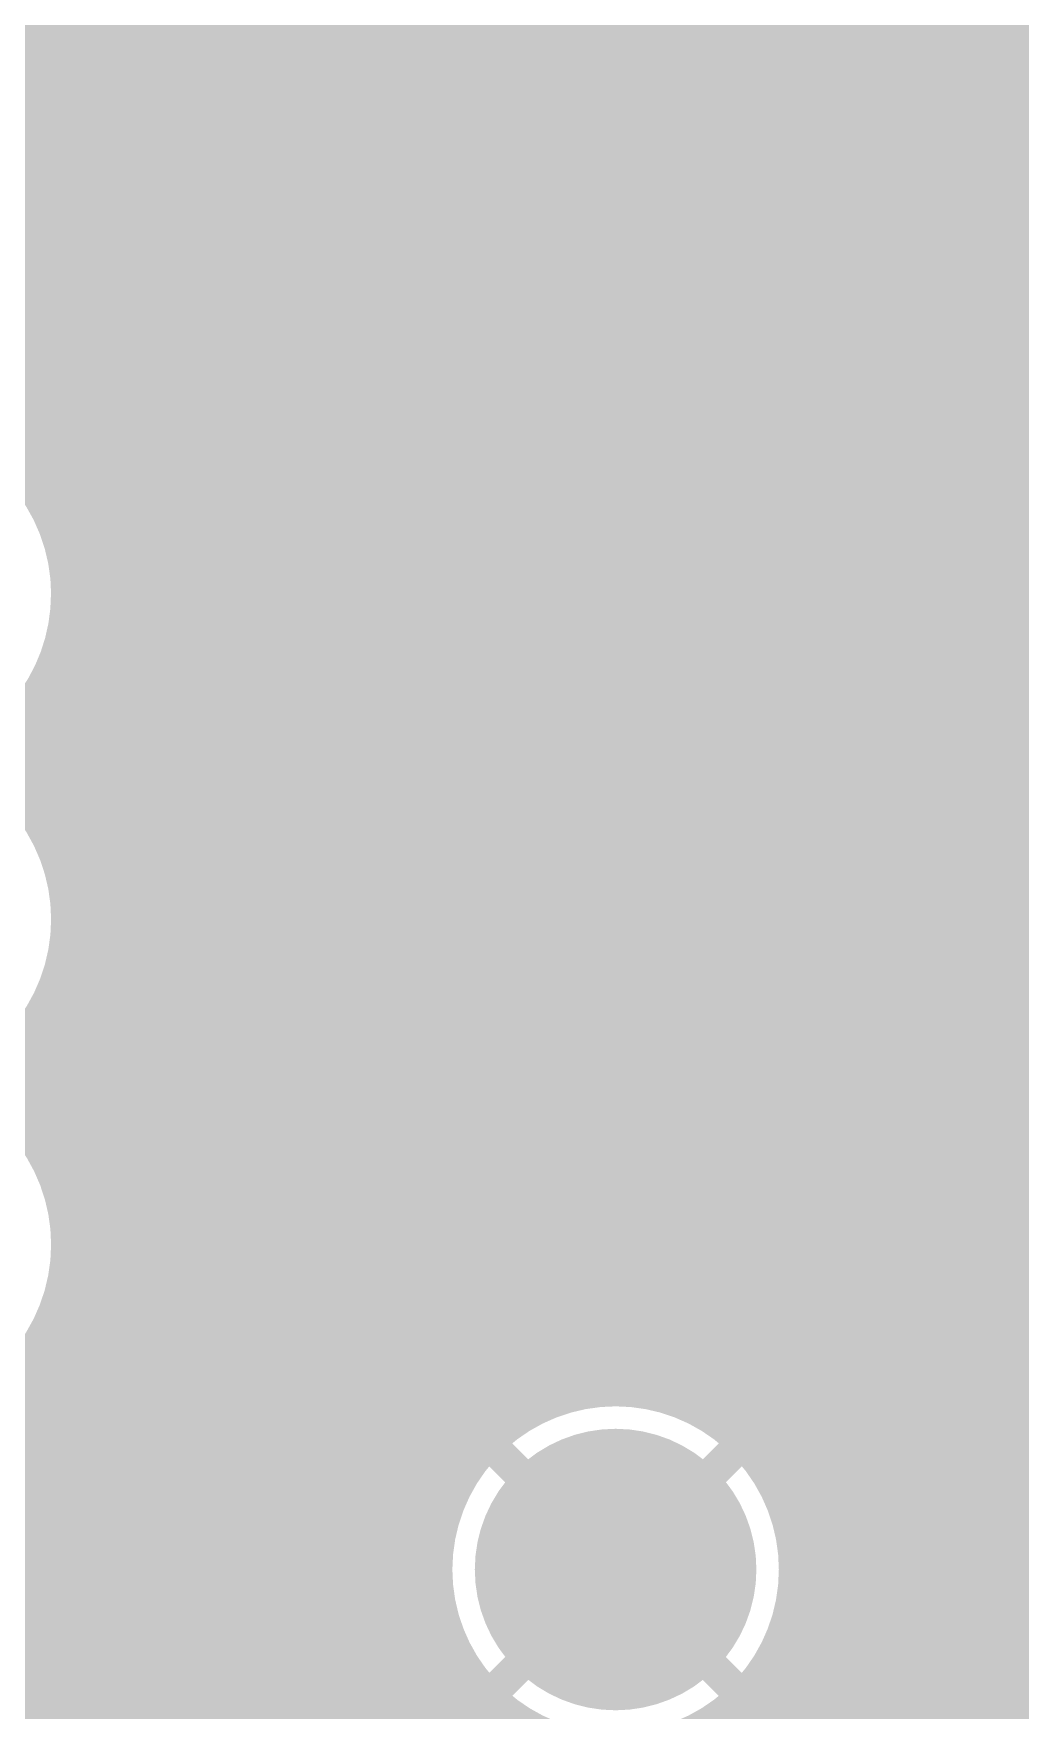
# Model space of a CAD drawing. Extents: x -11 to 221, y -93 to 178.
# Drawn here: x 67.21 to 74.92, y 18.58 to 31.69 of the extents above; entities that cross this region are included whole.
import ezdxf

# ---------------------------------------------------------------- set-up
doc = ezdxf.new("R2010")
doc.units = 0
doc.header["$MEASUREMENT"] = 0
doc.layers.get('0').update_dxf_attribs({"linetype": 'CONTINUOUS'})
for name, color, linetype in [('26-349-0_BOT', 7, 'CONTINUOUS'), ('26-349-0_DRD', 7, 'CONTINUOUS'), ('26-349-0_DRL', 2, 'CONTINUOUS'), ('26-349-0_IN1', 3, 'CONTINUOUS'), ('26-349-0_IN2', 5, 'CONTINUOUS'), ('26-349-0_SMB', 10, 'CONTINUOUS'), ('26-349-0_SMT', 14, 'CONTINUOUS'), ('26-349-0_SPT', 9, 'CONTINUOUS'), ('26-349-0_SST', 12, 'CONTINUOUS'), ('26-349-0_TOP', 11, 'CONTINUOUS'), ('THRUHOLE_TAP', 15, 'CONTINUOUS')]:
    doc.layers.add(name, color=color, linetype=linetype)

# ---------------------------------------------------------------- blocks, each defined once
blk = doc.blocks.new('ROUND_50')
at = {"const_width": 1.09982}
blk.add_lwpolyline([(-0.54991, 0, 1), (0.54991, 0, 1)], format="xyb", close=True, dxfattribs=at)
blk = doc.blocks.new('ROUND_78')
at = {"const_width": 0.29972}
blk.add_lwpolyline([(-0.14986, 0, 1), (0.14986, 0, 1)], format="xyb", close=True, dxfattribs=at)
blk = doc.blocks.new('ROUND_96')
at = {"const_width": 0.50038}
blk.add_lwpolyline([(-0.25019, 0, 1), (0.25019, 0, 1)], format="xyb", close=True, dxfattribs=at)
blk = doc.blocks.new('ROUND_102')
at = {"const_width": 0.10033}
blk.add_lwpolyline([(-0.050164, 0, 1), (0.050164, 0, 1)], format="xyb", close=True, dxfattribs=at)
blk = doc.blocks.new('RECTANGLE_14')
blk.add_solid([(1.12522, 1.14935), (1.12522, -1.14935), (-1.12522, 1.14935), (-1.12522, -1.14935)])
blk = doc.blocks.new('ROUND_88')
at = {"const_width": 0.10033}
blk.add_lwpolyline([(-0.050164, 0, 1), (0.050164, 0, 1)], format="xyb", close=True, dxfattribs=at)
blk = doc.blocks.new('ROUND_90')
at = {"const_width": 0.50038}
blk.add_lwpolyline([(-0.25019, 0, 1), (0.25019, 0, 1)], format="xyb", close=True, dxfattribs=at)

msp = doc.modelspace()

# ---------------------------------------------------------------- linework, layer by layer
at = {"layer": '26-349-0_BOT', "const_width": 0.381}
msp.add_lwpolyline([(81.407, 29.21), (80.8101, 29.21), (62.23, 29.21), (60.706, 30.734), (60.706, 65.151), (59.436, 66.421), (59.436, 104.648), (58.674, 105.41), (58.42, 105.41)], dxfattribs=at)
at = {"layer": '26-349-0_DRD', "const_width": 0.254}
for points in [[(70.485, 26.289), (70.485, 23.749)], [(73.025, 26.289), (70.485, 26.289)], [(73.025, 26.289), (70.485, 23.749)], [(73.025, 23.749), (70.485, 26.289)], [(70.485, 26.289), (70.485, 23.749)], [(73.025, 26.289), (70.485, 26.289)], [(73.025, 26.289), (70.485, 23.749)], [(73.025, 23.749), (70.485, 26.289)], [(70.485, 26.289), (70.485, 23.749)], [(73.025, 26.289), (70.485, 26.289)], [(73.025, 26.289), (70.485, 23.749)], [(73.025, 23.749), (70.485, 26.289)], [(73.025, 23.749), (73.025, 26.289)], [(73.025, 23.749), (73.025, 26.289)], [(73.025, 23.749), (73.025, 26.289)], [(70.485, 23.749), (73.025, 23.749)], [(70.485, 23.749), (73.025, 23.749)], [(70.485, 23.749), (73.025, 23.749)], [(71.755, 20.32), (71.12, 19.685)], [(72.39, 19.685), (71.755, 20.32)], [(71.12, 19.685), (71.755, 19.05)], [(71.755, 19.05), (72.39, 19.685)]]:
    msp.add_lwpolyline(points, dxfattribs=at)
at = {"layer": '26-349-0_IN1', "const_width": 0.254}
for points in [[(67.6148, 44.831), (67.6148, 26.289)], [(67.8434, 44.831), (67.8434, 26.289)], [(68.072, 44.831), (68.072, 26.289)], [(68.3006, 44.831), (68.3006, 26.289)], [(68.5292, 44.831), (68.5292, 26.289)], [(68.7578, 44.831), (68.7578, 26.289)], [(68.9864, 44.831), (68.9864, 26.289)], [(69.215, 44.831), (69.215, 26.289)], [(69.4436, 44.831), (69.4436, 26.289)], [(69.6722, 44.831), (69.6722, 26.289)], [(69.9008, 44.831), (69.9008, 26.289)], [(70.1294, 44.831), (70.1294, 26.289)], [(70.358, 44.831), (70.358, 26.289)], [(70.5866, 44.831), (70.5866, 26.289)], [(70.8152, 44.831), (70.8152, 26.289)], [(71.0438, 44.831), (71.0438, 26.289)], [(71.2724, 44.831), (71.2724, 26.289)], [(71.501, 44.831), (71.501, 26.289)], [(71.7296, 44.831), (71.7296, 26.289)], [(71.9582, 44.831), (71.9582, 26.289)], [(72.1868, 44.831), (72.1868, 26.289)], [(72.4154, 44.831), (72.4154, 26.289)], [(72.644, 44.831), (72.644, 26.289)], [(72.8726, 44.831), (72.8726, 26.289)], [(73.1012, 44.831), (73.1012, 26.289)], [(73.3298, 44.831), (73.3298, 26.289)], [(73.5584, 44.831), (73.5584, 26.289)], [(73.787, 44.831), (73.787, 26.289)], [(74.0156, 44.831), (74.0156, 26.289)], [(74.2442, 34.925), (74.2442, 26.289)], [(67.3862, 32.28848), (67.3862, 27.79268)], [(67.1576, 31.97352), (67.1576, 28.19908)], [(74.295, 31.877), (74.295, 26.289)], [(74.295, 31.7754), (66.93154, 31.7754)], [(74.295, 31.5468), (66.4591, 31.5468)], [(74.295, 31.3182), (61.214, 31.3182)], [(74.295, 31.0896), (61.214, 31.0896)], [(74.295, 30.861), (61.214, 30.861)], [(74.295, 30.6324), (61.214, 30.6324)], [(74.295, 30.4038), (61.214, 30.4038)], [(74.295, 30.1752), (61.214, 30.1752)], [(74.295, 29.9466), (61.214, 29.9466)], [(74.295, 29.718), (61.214, 29.718)], [(74.295, 29.4894), (61.214, 29.4894)], [(74.295, 29.2608), (61.214, 29.2608)], [(74.295, 29.0322), (61.214, 29.0322)], [(74.295, 28.8036), (61.214, 28.8036)], [(74.295, 28.575), (66.7004, 28.575)], [(74.295, 28.3464), (67.02298, 28.3464)], [(74.295, 28.1178), (67.21856, 28.1178)], [(74.295, 27.8892), (67.34556, 27.8892)], [(74.295, 27.6606), (67.42684, 27.6606)], [(74.295, 27.432), (67.46494, 27.432)], [(74.295, 27.2034), (67.46748, 27.2034)], [(74.295, 26.9748), (67.43192, 26.9748)], [(74.295, 26.7462), (67.35826, 26.7462)], [(67.3862, 26.81732), (67.3862, 26.289)], [(74.295, 26.5176), (67.23634, 26.5176)], [(67.1576, 26.41092), (67.1576, 26.289)], [(74.295, 26.289), (67.04838, 26.289)], [(75.057, 23.876), (67.16268, 23.876)], [(67.2338, 23.876), (67.2338, 23.01494)], [(67.4624, 23.876), (67.4624, 22.38756)], [(67.691, 23.876), (67.691, 5.461)], [(67.9196, 23.876), (67.9196, 5.461)], [(68.1482, 23.876), (68.1482, 5.461)], [(68.3768, 23.876), (68.3768, 5.461)], [(68.6054, 23.876), (68.6054, 5.461)], [(68.834, 23.876), (68.834, 5.461)], [(69.0626, 23.876), (69.0626, 5.461)], [(69.2912, 23.876), (69.2912, 5.461)], [(69.5198, 23.876), (69.5198, 5.461)], [(69.7484, 23.876), (69.7484, 5.461)], [(69.977, 23.876), (69.977, 5.461)], [(70.2056, 23.876), (70.2056, 5.461)], [(70.4342, 23.876), (70.4342, 20.4597)], [(70.6628, 23.876), (70.6628, 20.75942)], [(70.8914, 23.876), (70.8914, 20.94992)], [(71.12, 23.876), (71.12, 21.07946)], [(71.3486, 23.876), (71.3486, 21.16074)], [(71.5772, 23.876), (71.5772, 21.20646)], [(71.8058, 23.876), (71.8058, 21.21662)], [(72.0344, 23.876), (72.0344, 21.19122)], [(72.263, 23.876), (72.263, 21.13026)], [(72.4916, 23.876), (72.4916, 21.02866)], [(72.7202, 23.876), (72.7202, 20.87372)], [(72.9488, 23.876), (72.9488, 20.64512)], [(73.1774, 23.876), (73.1774, 20.25142)], [(73.406, 23.876), (73.406, 5.461)], [(73.6346, 23.876), (73.6346, 5.461)], [(73.8632, 23.876), (73.8632, 5.461)], [(74.0918, 23.876), (74.0918, 5.461)], [(74.3204, 23.876), (74.3204, 5.461)], [(74.549, 23.876), (74.549, 5.461)], [(74.7776, 23.876), (74.7776, 5.461)], [(75.0062, 23.876), (75.0062, 5.461)], [(97.79, 23.749), (67.04838, 23.749)], [(97.79, 23.5204), (66.74612, 23.5204)], [(80.33766, 23.2918), (66.99504, 23.2918)], [(80.15732, 23.0632), (67.20078, 23.0632)], [(80.08366, 22.8346), (67.3354, 22.8346)], [(80.08874, 22.606), (67.41922, 22.606)], [(80.17002, 22.3774), (67.4624, 22.3774)], [(80.36814, 22.1488), (67.47002, 22.1488)], [(67.4624, 22.06244), (67.4624, 5.461)], [(97.79, 21.9202), (67.43954, 21.9202)], [(97.79, 21.6916), (67.36842, 21.6916)], [(67.2338, 21.43506), (67.2338, 5.461)], [(97.79, 21.463), (67.25158, 21.463)], [(97.79, 21.2344), (67.07378, 21.2344)], [(70.9803, 21.0058), (66.7893, 21.0058)], [(77.9653, 21.0058), (72.5297, 21.0058)], [(70.68058, 20.7772), (50.8, 20.7772)], [(77.66558, 20.7772), (72.82942, 20.7772)], [(70.49008, 20.5486), (50.8, 20.5486)], [(77.47508, 20.5486), (73.01992, 20.5486)], [(70.36054, 20.32), (50.8, 20.32)], [(77.34554, 20.32), (73.14946, 20.32)], [(70.27672, 20.0914), (50.8, 20.0914)], [(77.26172, 20.0914), (73.23074, 20.0914)], [(70.23354, 19.8628), (50.8, 19.8628)], [(77.21854, 19.8628), (73.27646, 19.8628)], [(70.22338, 19.6342), (50.8, 19.6342)], [(77.20838, 19.6342), (73.28662, 19.6342)], [(70.24878, 19.4056), (50.8, 19.4056)], [(77.23378, 19.4056), (73.26122, 19.4056)], [(70.30974, 19.177), (50.8, 19.177)], [(77.29474, 19.177), (73.20026, 19.177)], [(73.1774, 19.11604), (73.1774, 5.461)], [(70.41134, 18.9484), (50.8, 18.9484)], [(70.4342, 18.9103), (70.4342, 5.461)], [(77.39634, 18.9484), (73.09866, 18.9484)], [(70.56628, 18.7198), (50.8, 18.7198)], [(70.6628, 18.61058), (70.6628, 5.461)], [(77.55128, 18.7198), (72.94372, 18.7198)], [(72.9488, 18.72488), (72.9488, 5.461)], [(70.79488, 18.4912), (50.8, 18.4912)], [(77.77988, 18.4912), (72.71512, 18.4912)], [(72.7202, 18.49628), (72.7202, 5.461)]]:
    msp.add_lwpolyline(points, dxfattribs=at)
for points in [[(66.04, 31.48838, 0.4142136), (67.57162, 33.02)], [(67.47256, 27.305, 0.4142136), (66.04, 28.73756)], [(67.04838, 26.289, 0.1998908), (67.47146, 27.305)], [(66.7004, 23.495, 0.1057722), (67.16221, 23.87637)], [(67.47256, 22.225, 0.2797959), (66.7004, 23.495)], [(66.04, 20.79244, 0.4142136), (67.47256, 22.225)], [(71.755, 21.21662, 0.4142136), (70.22338, 19.685)], [(73.28662, 19.685, 0.4142136), (71.755, 21.21662)], [(70.22338, 19.685, 0.4142136), (71.755, 18.15338)], [(71.755, 18.15338, 0.4142136), (73.28662, 19.685)]]:
    msp.add_lwpolyline(points, format="xyb", dxfattribs=at)
at = {"layer": '26-349-0_IN2', "const_width": 0.254}
for points in [[(67.6402, 44.831), (67.6402, 5.461)], [(67.8688, 44.831), (67.8688, 5.461)], [(68.0974, 44.831), (68.0974, 5.461)], [(68.326, 44.831), (68.326, 5.461)], [(68.5546, 44.831), (68.5546, 5.461)], [(68.7832, 44.831), (68.7832, 5.461)], [(69.0118, 44.831), (69.0118, 5.461)], [(69.2404, 44.831), (69.2404, 5.461)], [(69.469, 44.831), (69.469, 5.461)], [(69.6976, 44.831), (69.6976, 5.461)], [(69.9262, 44.831), (69.9262, 5.461)], [(70.1548, 44.831), (70.1548, 5.461)], [(70.3834, 44.831), (70.3834, 20.36572)], [(70.612, 44.831), (70.612, 20.70354)], [(70.8406, 44.831), (70.8406, 20.91436)], [(72.6694, 44.831), (72.6694, 20.91436)], [(72.898, 44.831), (72.898, 20.70354)], [(73.1266, 44.831), (73.1266, 20.36572)], [(73.3552, 44.831), (73.3552, 5.461)], [(73.5838, 44.831), (73.5838, 5.461)], [(73.8124, 44.831), (73.8124, 5.461)], [(74.041, 44.831), (74.041, 5.461)], [(74.2696, 39.05504), (74.2696, 5.461)], [(74.4982, 38.77818), (74.4982, 5.461)], [(74.7268, 38.66642), (74.7268, 5.461)], [(74.9554, 38.63848), (74.9554, 5.461)], [(71.0692, 34.671), (71.0692, 21.05406)], [(72.4408, 34.671), (72.4408, 21.05406)], [(71.2978, 34.3535), (71.2978, 21.1455)], [(72.2122, 34.3535), (72.2122, 21.1455)], [(71.5264, 34.22904), (71.5264, 21.19884)], [(71.9836, 34.22904), (71.9836, 21.19884)], [(71.755, 34.19348), (71.755, 21.21662)], [(67.4116, 32.33674), (67.4116, 27.71394)], [(67.183, 31.99892), (67.183, 28.16606)], [(97.917, 31.75), (66.89598, 31.75)], [(97.917, 31.5214), (66.35496, 31.5214)], [(97.917, 31.2928), (50.927, 31.2928)], [(97.917, 31.0642), (50.927, 31.0642)], [(97.917, 30.8356), (50.927, 30.8356)], [(97.917, 30.607), (50.927, 30.607)], [(97.917, 30.3784), (50.927, 30.3784)], [(97.917, 30.1498), (50.927, 30.1498)], [(81.23428, 29.9212), (50.927, 29.9212)], [(80.85582, 29.6926), (50.927, 29.6926)], [(80.7212, 29.464), (50.927, 29.464)], [(80.67548, 29.2354), (50.927, 29.2354)], [(80.70342, 29.0068), (50.927, 29.0068)], [(80.81518, 28.7782), (50.927, 28.7782)], [(81.09204, 28.5496), (66.74612, 28.5496)], [(93.90888, 28.321), (67.04838, 28.321)], [(85.22462, 28.0924), (67.23634, 28.0924)], [(85.05952, 27.8638), (67.35826, 27.8638)], [(84.99602, 27.6352), (67.43192, 27.6352)], [(85.00872, 27.4066), (67.46748, 27.4066)], [(85.10016, 27.178), (67.46494, 27.178)], [(67.4116, 26.89352), (67.4116, 25.17394)], [(85.32114, 26.9494), (67.42684, 26.9494)], [(87.45728, 26.7208), (67.34556, 26.7208)], [(93.7768, 26.4922), (67.21856, 26.4922)], [(67.183, 26.4414), (67.183, 25.62606)], [(93.9292, 26.2636), (67.02298, 26.2636)], [(94.14764, 26.035), (66.7004, 26.035)], [(94.488, 25.8064), (67.02298, 25.8064)], [(97.917, 25.5778), (67.21856, 25.5778)], [(97.917, 25.3492), (67.34556, 25.3492)], [(97.917, 25.1206), (67.42684, 25.1206)], [(97.917, 24.892), (67.46494, 24.892)], [(97.917, 24.6634), (67.46748, 24.6634)], [(97.917, 24.4348), (67.43192, 24.4348)], [(67.4116, 24.35352), (67.4116, 22.63394)], [(97.917, 24.2062), (67.35826, 24.2062)], [(67.183, 23.9014), (67.183, 23.08606)], [(97.917, 23.9776), (67.23634, 23.9776)], [(85.36178, 23.749), (67.04838, 23.749)], [(85.1154, 23.5204), (66.74612, 23.5204)], [(80.33766, 23.2918), (66.99504, 23.2918)], [(80.15732, 23.0632), (67.20078, 23.0632)], [(80.08366, 22.8346), (67.3354, 22.8346)], [(80.08874, 22.606), (67.41922, 22.606)], [(80.17002, 22.3774), (67.4624, 22.3774)], [(80.36814, 22.1488), (67.47002, 22.1488)], [(97.917, 21.9202), (67.43954, 21.9202)], [(67.4116, 21.81352), (67.4116, 5.461)], [(83.70062, 21.6916), (67.36842, 21.6916)], [(67.183, 21.3614), (67.183, 5.461)], [(83.43392, 21.463), (67.25158, 21.463)], [(83.32724, 21.2344), (67.07378, 21.2344)], [(70.9803, 21.0058), (66.7893, 21.0058)], [(77.9653, 21.0058), (72.5297, 21.0058)], [(70.68058, 20.7772), (50.927, 20.7772)], [(70.67042, 20.76704), (71.755, 19.685)], [(72.83704, 20.76704), (71.755, 19.685)], [(77.66558, 20.7772), (72.82942, 20.7772)], [(70.49008, 20.5486), (50.927, 20.5486)], [(77.47508, 20.5486), (73.01992, 20.5486)], [(70.36054, 20.32), (50.927, 20.32)], [(77.34554, 20.32), (73.14946, 20.32)], [(70.27672, 20.0914), (50.927, 20.0914)], [(77.26172, 20.0914), (73.23074, 20.0914)], [(70.23354, 19.8628), (50.927, 19.8628)], [(77.21854, 19.8628), (73.27646, 19.8628)], [(70.67042, 18.60042), (71.755, 19.685)], [(72.83704, 18.60042), (71.755, 19.685)], [(70.22338, 19.6342), (50.927, 19.6342)], [(77.20838, 19.6342), (73.28662, 19.6342)], [(70.24878, 19.4056), (50.927, 19.4056)], [(77.23378, 19.4056), (73.26122, 19.4056)], [(70.30974, 19.177), (50.927, 19.177)], [(77.29474, 19.177), (73.20026, 19.177)], [(70.41134, 18.9484), (50.927, 18.9484)], [(70.3834, 19.00174), (70.3834, 5.461)], [(77.39634, 18.9484), (73.09866, 18.9484)], [(73.1266, 19.00174), (73.1266, 5.461)], [(70.56628, 18.7198), (50.927, 18.7198)], [(70.612, 18.66392), (70.612, 5.461)], [(72.898, 18.66392), (72.898, 5.461)], [(77.55128, 18.7198), (72.94372, 18.7198)], [(70.79488, 18.4912), (50.927, 18.4912)], [(77.77988, 18.4912), (72.71512, 18.4912)]]:
    msp.add_lwpolyline(points, dxfattribs=at)
for points in [[(66.04, 31.48838, 0.4142136), (67.57162, 33.02)], [(67.47256, 27.305, 0.4142136), (66.04, 28.73756)], [(66.7004, 26.035, 0.2797956), (67.47256, 27.305)], [(67.47256, 24.765, 0.2797959), (66.7004, 26.035)], [(66.7004, 23.495, 0.2797956), (67.47256, 24.765)], [(67.47256, 22.225, 0.2797959), (66.7004, 23.495)], [(66.04, 20.79244, 0.4142136), (67.47256, 22.225)], [(71.755, 21.21662, 0.4142136), (70.22338, 19.685)], [(73.28662, 19.685, 0.4142136), (71.755, 21.21662)], [(70.22338, 19.685, 0.4142136), (71.755, 18.15338)], [(71.755, 18.15338, 0.4142136), (73.28662, 19.685)]]:
    msp.add_lwpolyline(points, format="xyb", dxfattribs=at)
at = {"layer": '26-349-0_SST', "const_width": 0.254}
for points in [[(66.04, 31.61792, 0.4142136), (67.44208, 33.02)], [(71.755, 21.08708, 0.4142136), (70.35292, 19.685)], [(73.15708, 19.685, 0.4142136), (71.755, 21.08708)], [(70.35292, 19.685, 0.4142136), (71.755, 18.28292)], [(71.755, 18.28292, 0.4142136), (73.15708, 19.685)]]:
    msp.add_lwpolyline(points, format="xyb", dxfattribs=at)
at = {"layer": '26-349-0_SST', "const_width": 0.1524}
for points in [[(70.45452, 32.84474), (70.1548, 32.84474), (70.1548, 26.84526), (70.45452, 26.84526)], [(73.05548, 32.84474), (73.3552, 32.84474), (73.3552, 26.84526), (73.05548, 26.84526)], [(70.1675, 30.988), (70.1675, 30.6705)], [(73.3425, 30.988), (70.1675, 30.988)], [(70.2691, 30.988), (70.2691, 30.6705)], [(70.40626, 30.988), (70.40626, 30.6705)], [(70.54342, 30.988), (70.54342, 30.6705)], [(70.68058, 30.988), (70.68058, 30.6705)], [(70.81774, 30.988), (70.81774, 30.6705)], [(70.9549, 30.988), (70.9549, 30.6705)], [(71.09206, 30.988), (71.09206, 30.6705)], [(71.22922, 30.988), (71.22922, 30.6705)], [(71.36638, 30.988), (71.36638, 30.6705)], [(71.50354, 30.988), (71.50354, 30.6705)], [(71.6407, 30.988), (71.6407, 30.6705)], [(71.77786, 30.988), (71.77786, 30.6705)], [(71.91502, 30.988), (71.91502, 30.6705)], [(72.05218, 30.988), (72.05218, 30.6705)], [(72.18934, 30.988), (72.18934, 30.6705)], [(72.3265, 30.988), (72.3265, 30.6705)], [(72.46366, 30.988), (72.46366, 30.6705)], [(72.60082, 30.988), (72.60082, 30.6705)], [(72.73798, 30.988), (72.73798, 30.6705)], [(72.87514, 30.988), (72.87514, 30.6705)], [(73.0123, 30.988), (73.0123, 30.6705)], [(73.14946, 30.988), (73.14946, 30.6705)], [(73.28662, 30.988), (73.28662, 30.6705)], [(73.3425, 30.988), (73.3425, 30.6705)], [(73.3425, 30.90926), (70.1675, 30.90926)], [(73.3425, 30.7721), (70.1675, 30.7721)], [(61.19368, 30.67812), (68.14566, 30.67812), (68.14566, 30.6705), (68.19138, 30.66288), (68.2371, 30.65526), (68.28282, 30.6324), (68.31838, 30.60192), (68.34886, 30.56128), (68.37172, 30.51556), (68.37934, 30.4673), (68.38696, 30.42158), (68.38696, 19.17192), (68.37934, 19.12366), (68.37172, 19.07794), (68.34886, 19.02968), (68.31838, 18.99158), (68.28282, 18.9611), (68.2371, 18.9357), (68.19138, 18.92808), (68.14566, 18.92046), (61.19368, 18.92046)], [(73.3425, 30.6705), (70.1675, 30.6705)], [(60.94222, 30.06852), (68.38696, 30.06852)], [(69.63918, 25.2476), (68.79082, 25.2476), (68.62318, 25.30602), (68.62318, 25.66162), (68.79082, 25.72258), (69.63918, 25.72258)], [(68.62318, 24.4094), (68.62318, 24.88438), (69.29882, 24.4094), (69.469, 24.4094), (69.63918, 24.46782), (69.63918, 24.82342), (69.469, 24.88438)], [(69.13118, 23.62962), (69.13118, 23.98522), (69.29882, 24.04618), (69.469, 24.04618), (69.63918, 23.98522), (69.63918, 23.62962), (69.469, 23.5712), (69.29882, 23.5712), (68.62318, 23.80742)], [(60.94222, 19.52498), (68.38696, 19.52498)]]:
    msp.add_lwpolyline(points, dxfattribs=at)
at = {"layer": '26-349-0_TOP', "const_width": 0.381}
for points in [[(71.755, 25.019), (71.755, 27.3939)], [(71.755, 27.3939), (71.755, 25.019)], [(71.755, 27.3939), (71.755, 25.019)]]:
    msp.add_lwpolyline(points, dxfattribs=at)

# ---------------------------------------------------------------- block references
at = {"layer": '26-349-0_BOT'}
for name, p in [('ROUND_78', (71.755, 25.019)), ('ROUND_50', (71.755, 19.685))]:
    msp.add_blockref(name, p, dxfattribs=at)
at = {"layer": '26-349-0_DRL'}
for name, p in [('ROUND_102', (71.755, 25.019)), ('ROUND_96', (71.755, 19.685))]:
    msp.add_blockref(name, p, dxfattribs=at)
at = {"layer": '26-349-0_IN1'}
for name, p in [('ROUND_78', (71.755, 25.019)), ('ROUND_50', (71.755, 19.685))]:
    msp.add_blockref(name, p, dxfattribs=at)
at = {"layer": '26-349-0_IN2'}
for name, p in [('ROUND_78', (71.755, 25.019)), ('ROUND_50', (71.755, 19.685))]:
    msp.add_blockref(name, p, dxfattribs=at)
at = {"layer": '26-349-0_SMB'}
msp.add_blockref('ROUND_50', (71.755, 19.685), dxfattribs=at)
at = {"layer": '26-349-0_SMT'}
for name, p in [('RECTANGLE_14', (71.755, 32.29356)), ('RECTANGLE_14', (71.755, 27.3939)), ('ROUND_50', (71.755, 19.685))]:
    msp.add_blockref(name, p, dxfattribs=at)
at = {"layer": '26-349-0_SPT'}
for p in [(71.755, 32.29356), (71.755, 27.3939)]:
    msp.add_blockref('RECTANGLE_14', p, dxfattribs=at)
at = {"layer": '26-349-0_TOP'}
for name, p in [('RECTANGLE_14', (71.755, 32.29356)), ('RECTANGLE_14', (71.755, 27.3939)), ('ROUND_78', (71.755, 25.019)), ('ROUND_50', (71.755, 19.685))]:
    msp.add_blockref(name, p, dxfattribs=at)
at = {"layer": 'THRUHOLE_TAP'}
for name, p in [('ROUND_88', (71.755, 25.019)), ('ROUND_90', (71.755, 19.685))]:
    msp.add_blockref(name, p, dxfattribs=at)

doc.saveas('drawing.dxf')
